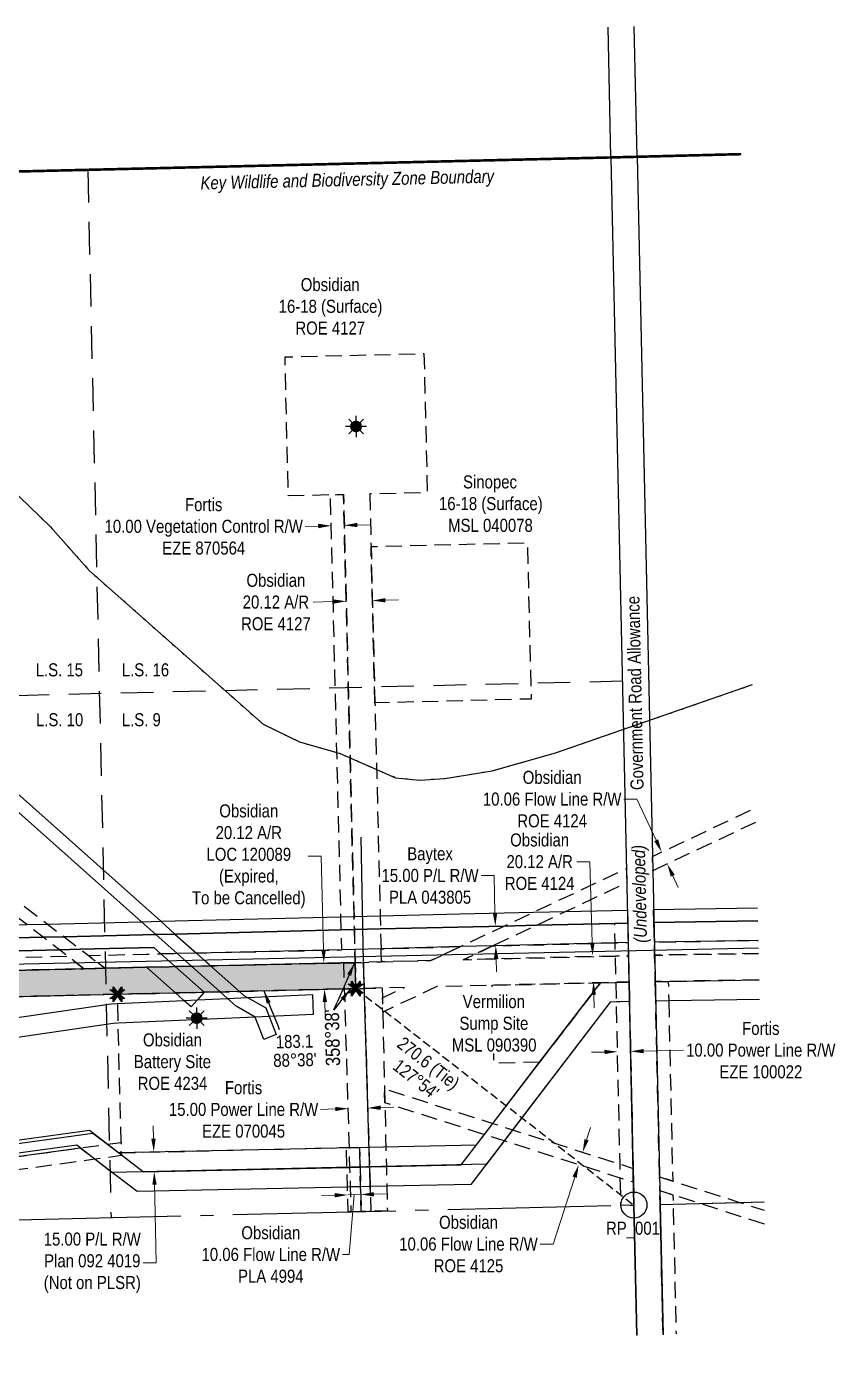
# Model space of a CAD drawing. Extents: x 612307 to 614271, y 5889246 to 5890819.
# Drawn here: x 613651 to 614271, y 5889258 to 5890280 of the extents above; entities that cross this region are included whole.
import ezdxf
from ezdxf.enums import TextEntityAlignment as Align

# ---------------------------------------------------------------- set-up
doc = ezdxf.new("R2010")
doc.units = 0
doc.header["$LTSCALE"] = 5
doc.header["$PDSIZE"] = 0.5
for name, pattern in [('DASHDOT2', [12.7, 6.35, -3.175, 0, -3.175]), ('foc-ACCESSROAD', [3.75, 2.5, -1.25]), ('foc-FLOWLINE', [3.75, 2.5, -1.25]), ('foc-LSD', [8, 5, -3]), ('foc-QUARTERLINE', [33, 25, -3, 2, -3]), ('foc-TIELINE', [1.875, 1.25, -0.625]), ('foc-WHEELTRACKS', [2, 0.4, -1.6])]:
    doc.linetypes.add(name, pattern=pattern)
doc.layers.get('Defpoints').update_dxf_attribs({"color": 9})
for name, color, linetype in [('35', 37, 'Continuous'), ('AS-POWER', 104, 'foc-POWER'), ('AS-WILDLIFE', 131, 'DASHDOT2'), ('C-AR', 13, 'foc-ACCESSROAD'), ('C-FLOWLINE', 13, 'foc-FLOWLINE'), ('C-RW', 13, 'Continuous'), ('C-WS', 13, 'foc-ACCESSROAD'), ('C-WS-S', 8, 'Continuous'), ('F-EZE', 190, 'foc-FLOWLINE'), ('F-RW', 190, 'Continuous'), ('F-WS', 190, 'foc-ACCESSROAD'), ('GRL', 7, 'Continuous'), ('L-AREAREQUIRED', 7, 'Continuous'), ('L-BD', 7, 'Continuous'), ('L-BD1', 253, 'Continuous'), ('L-MON', 1, 'Continuous'), ('L-ROAD-T', 7, 'Continuous'), ('L-SEC', 7, 'Continuous'), ('L-SECQ', 8, 'foc-QUARTERLINE'), ('L-SECTION-LSD', 7, 'foc-LSD'), ('L-TIE', 7, 'foc-TIELINE'), ('L-TIE-T', 7, 'Continuous'), ('oil_and_gas_wells_pt', 7, 'Continuous'), ('P-PROPOSED', 10, 'Continuous'), ('P-PROPOSED-H', 21, 'Continuous'), ('T-WATER-P3', 160, 'foc-WHEELTRACKS')]:
    doc.layers.add(name, color=color, linetype=linetype)
for name, color, linetype, lineweight in [('C-AR-T', 13, 'Continuous', 9), ('C-FLOWLINE-T', 13, 'Continuous', 9), ('C-RW-T', 13, 'Continuous', 9), ('C-WS-T', 13, 'Continuous', 9), ('F-EZE-T', 190, 'Continuous', 9), ('F-RW-T', 190, 'Continuous', 9), ('F-WS-T', 190, 'Continuous', 9), ('T-TEXT', 48, 'Continuous', 18)]:
    doc.layers.add(name, color=color, linetype=linetype, lineweight=lineweight)
doc.styles.add('100L', font='ARIALN.TTF', dxfattribs={"height": 11})
doc.styles.add('175L', font='ARIALN.TTF', dxfattribs={"height": 20})
doc.styles.add('80', font='ARIALN.TTF', dxfattribs={"height": 10})
doc.styles.add('80CG', font='ARIALN.TTF', dxfattribs={"height": 10})
doc.styles.add('80L', font='ARIALN.TTF', dxfattribs={"height": 10})
doc.styles.add('80LS', font='ARIALNI.TTF', dxfattribs={"height": 10})
doc.styles.add('foc-LtypeFont', font='ARIALN.TTF', dxfattribs={"height": 7.35})
doc.styles.get("Standard").update_dxf_attribs({"font": 'ARIALN.TTF'})
doc.linetypes.add('foc-POWER', pattern='A,6,-1,["P",foc-LtypeFont,S=0.2,R=0,X=-0.625,Y=-0.75],-1.24,4', length=12.24)
doc.linetypes.add('foc-POWER-NOLINE', pattern='A,0,-4,["P",foc-LtypeFont,S=0.2,R=0,X=-0.625,Y=-0.75],-8.24', length=12.24)
doc.linetypes.add('foc-TOPO-flowdirection-NOLINE', pattern='A,0,[">",foc-LtypeFont,S=0.3,R=0,X=0,Y=-0.945],-20,[">",foc-LtypeFont,S=0.3,R=0,X=0,Y=-0.945],0', length=20)
doc.dimstyles.new('Compass 5 000', dxfattribs={"dimscale": 5, "dimtxt": 9, "dimasz": 2, "dimexe": 0.2, "dimexo": 0.0625, "dimgap": 0.5, "dimtad": 0, "dimtih": 1, "dimtoh": 1, "dimzin": 0, "dimdsep": 46, "dimtxsty": '80CG', "dimcen": 0.1, "dimse1": 1, "dimse2": 1, "dimclrd": 256, "dimclrt": 256, "dimaunit": 1, "dimadec": 4, "dimazin": 0, "dimtfac": 0.06, "dimtofl": 0, "dimtmove": 0, "dimatfit": 1, "dimfxl": 0.2, "dimtolj": 1, "dimtzin": 0, "dimlwd": -1, "dimarcsym": 0})

# ---------------------------------------------------------------- blocks, each defined once
blk = doc.blocks.new('*D19')
at = {"layer": 'Defpoints', "color": 0, "transparency": 16777216}
for p in [(613896.2, 5889485.8), (613911.2, 5889486.2), (613897.3, 5889449.5)]:
    blk.add_point(p, dxfattribs=at)
at = {"layer": 'F-EZE-T', "transparency": 16777216}
for p, q in [((613887.3, 5889449.2), (613876.1, 5889448.8)), ((613922.3, 5889450.2), (613932.3, 5889450.5))]:
    blk.add_line(p, q, dxfattribs=at)
for points in [[(613887.3, 5889450.8), (613887.4, 5889447.5), (613897.3, 5889449.5)], [(613922.2, 5889451.9), (613922.3, 5889448.5), (613912.3, 5889449.9)]]:
    blk.add_solid(points, dxfattribs=at)
at = {"layer": 'F-EZE-T', "transparency": 16777216, "insert": (613817, 5889448.8), "char_height": 10, "attachment_point": 5, "style": '80CG'}
blk.add_mtext('\\A1;Fortis\\P15.00 Power Line R/W\\PEZE 070045', dxfattribs=at)
blk = doc.blocks.new('*D25')
at = {"layer": 'C-AR-T', "transparency": 16777216}
for p, q in [((613885.7, 5889838.5), (613870.4, 5889838.1)), ((613925.8, 5889839.5), (613935.8, 5889839.8))]:
    blk.add_line(p, q, dxfattribs=at)
for points in [[(613885.7, 5889840.2), (613885.8, 5889836.8), (613895.7, 5889838.8)], [(613925.8, 5889841.2), (613925.9, 5889837.8), (613915.9, 5889839.3)]]:
    blk.add_solid(points, dxfattribs=at)
at = {"layer": 'Defpoints', "color": 0, "transparency": 16777216}
for p in [(613894.3, 5889897.4), (613914.4, 5889897.9), (613895.7, 5889838.8)]:
    blk.add_point(p, dxfattribs=at)
at = {"layer": 'C-AR-T', "transparency": 16777216, "insert": (613841.8, 5889838.1), "char_height": 10, "attachment_point": 5, "style": '80CG'}
blk.add_mtext('\\A1;Obsidian \\P20.12 A/R\\PROE 4127', dxfattribs=at)
blk = doc.blocks.new('*D27')
at = {"layer": 'C-AR-T', "transparency": 16777216}
for p, q in [((614080.2, 5889425.5), (614083.3, 5889435.1)), ((614071.1, 5889396.9), (614054.6, 5889345.5)), ((614054.6, 5889345.5), (614044.6, 5889345.5))]:
    blk.add_line(p, q, dxfattribs=at)
for points in [[(614078.6, 5889426.1), (614081.8, 5889425), (614077.2, 5889416)], [(614069.5, 5889397.4), (614072.7, 5889396.4), (614074.1, 5889406.4)]]:
    blk.add_solid(points, dxfattribs=at)
at = {"layer": 'Defpoints', "color": 0, "transparency": 16777216}
for p in [(613944.6, 5889458.4), (613941.5, 5889448.8), (614077.2, 5889416)]:
    blk.add_point(p, dxfattribs=at)
at = {"layer": 'C-AR-T', "transparency": 16777216, "insert": (613989.6, 5889345.5), "char_height": 10, "attachment_point": 5, "style": '80CG'}
blk.add_mtext('\\A1;Obsidian\\P10.06 Flow Line R/W\\PROE 4125', dxfattribs=at)
blk = doc.blocks.new('*D28')
at = {"layer": 'C-FLOWLINE-T', "transparency": 16777216}
for p, q in [((614118.8, 5889686.9), (614108.8, 5889686.9)), ((614133.6, 5889655.4), (614118.8, 5889686.9)), ((614146.3, 5889628.2), (614150.6, 5889619.1))]:
    blk.add_line(p, q, dxfattribs=at)
for points in [[(614135.1, 5889656.1), (614132.1, 5889654.7), (614137.8, 5889646.3)], [(614147.9, 5889628.9), (614144.8, 5889627.5), (614142.1, 5889637.2)]]:
    blk.add_solid(points, dxfattribs=at)
at = {"layer": 'Defpoints', "color": 0, "transparency": 16777216}
for p in [(614137.8, 5889646.3), (614072.4, 5889615.6), (614076.7, 5889606.5)]:
    blk.add_point(p, dxfattribs=at)
at = {"layer": 'C-FLOWLINE-T', "transparency": 16777216, "insert": (614053.8, 5889686.9), "char_height": 10, "attachment_point": 5, "style": '80CG'}
blk.add_mtext('\\A1;Obsidian\\P10.06 Flow Line R/W\\PROE 4124', dxfattribs=at)
blk = doc.blocks.new('*D32')
at = {"layer": 'C-FLOWLINE-T', "transparency": 16777216}
for p, q in [((613886.9, 5889383), (613876.9, 5889382.8)), ((613906.9, 5889383.5), (613896.9, 5889383.2)), ((613901.9, 5889383.4), (613897.9, 5889337.5)), ((613916.9, 5889383.7), (613926.9, 5889384)), ((613897.9, 5889337.5), (613892.9, 5889337.5))]:
    blk.add_line(p, q, dxfattribs=at)
for points in [[(613916.9, 5889385.4), (613917, 5889382.1), (613906.9, 5889383.5)], [(613886.8, 5889384.7), (613886.9, 5889381.3), (613896.9, 5889383.2)]]:
    blk.add_solid(points, dxfattribs=at)
at = {"layer": 'Defpoints', "color": 0, "transparency": 16777216}
for p in [(613896.9, 5889383.2), (613896.9, 5889383.2), (613906.9, 5889383.4)]:
    blk.add_point(p, dxfattribs=at)
at = {"layer": 'C-FLOWLINE-T', "transparency": 16777216, "insert": (613837.9, 5889337.5), "char_height": 10, "attachment_point": 5, "style": '80CG'}
blk.add_mtext('\\A1;Obsidian\\P10.06 Flow Line R/W\\PPLA 4994', dxfattribs=at)
blk = doc.blocks.new('*D33')
at = {"layer": 'Defpoints', "color": 0, "transparency": 16777216}
for p in [(613825.3, 5889584.9), (614010.2, 5889589.5), (613825.7, 5889569.8)]:
    blk.add_point(p, dxfattribs=at)
at = {"layer": 'F-RW-T', "transparency": 16777216}
for p, q in [((614009.2, 5889628.3), (613999.2, 5889628.3)), ((614009.9, 5889599.5), (614009.2, 5889628.3)), ((614010.8, 5889564.3), (614011, 5889554.3))]:
    blk.add_line(p, q, dxfattribs=at)
for points in [[(614011.6, 5889599.5), (614008.3, 5889599.4), (614010.2, 5889589.5)], [(614012.5, 5889564.4), (614009.1, 5889564.3), (614010.5, 5889574.3)]]:
    blk.add_solid(points, dxfattribs=at)
at = {"layer": 'F-RW-T', "transparency": 16777216, "insert": (613960.1, 5889628.3), "char_height": 10, "attachment_point": 5, "style": '80CG'}
blk.add_mtext('\\A1;Baytex\\P15.00 P/L R/W\\PPLA 043805', dxfattribs=at)
blk = doc.blocks.new('*D34')
at = {"layer": 'Defpoints', "color": 0, "transparency": 16777216}
for p in [(614104, 5889493.1), (614104.8, 5889454.5), (614114.8, 5889454.7)]:
    blk.add_point(p, dxfattribs=at)
at = {"layer": 'F-EZE-T', "transparency": 16777216}
for p, q in [((614094, 5889492.9), (614084, 5889492.7)), ((614124, 5889493.6), (614154.7, 5889494.3))]:
    blk.add_line(p, q, dxfattribs=at)
for points in [[(614093.9, 5889494.6), (614094, 5889491.3), (614104, 5889493.1)], [(614123.9, 5889495.2), (614124, 5889491.9), (614114, 5889493.4)]]:
    blk.add_solid(points, dxfattribs=at)
at = {"layer": 'F-EZE-T', "transparency": 16777216, "insert": (614213.9, 5889494.3), "char_height": 10, "attachment_point": 5, "style": '80CG'}
blk.add_mtext('\\A1;Fortis\\P10.00 Power Line R/W\\PEZE 100022', dxfattribs=at)
blk = doc.blocks.new('*D35')
at = {"layer": 'Defpoints', "color": 0, "transparency": 16777216}
for p in [(613884.3, 5889896.7), (613888.4, 5889730.9), (613898.4, 5889731.2)]:
    blk.add_point(p, dxfattribs=at)
at = {"layer": 'F-EZE-T', "transparency": 16777216}
for p, q in [((613874.3, 5889896.5), (613864.3, 5889896.2)), ((613904.3, 5889897.2), (613914.3, 5889897.5))]:
    blk.add_line(p, q, dxfattribs=at)
for points in [[(613874.2, 5889898.2), (613874.3, 5889894.8), (613884.3, 5889896.7)], [(613904.2, 5889898.9), (613904.3, 5889895.6), (613894.3, 5889897)]]:
    blk.add_solid(points, dxfattribs=at)
at = {"layer": 'F-EZE-T', "transparency": 16777216, "insert": (613786.4, 5889896.2), "char_height": 10, "attachment_point": 5, "style": '80CG'}
blk.add_mtext('\\A1;Fortis\\P10.00 Vegetation Control R/W\\PEZE 870564', dxfattribs=at)
blk = doc.blocks.new('*D36')
at = {"layer": 'C-AR-T', "transparency": 16777216}
for p, q in [((613876.6, 5889643.1), (613866.6, 5889643.1)), ((613878.4, 5889571.4), (613876.6, 5889643.1)), ((613879.4, 5889531.3), (613879.6, 5889521.3))]:
    blk.add_line(p, q, dxfattribs=at)
for points in [[(613880.1, 5889571.4), (613876.7, 5889571.3), (613878.6, 5889561.4)], [(613881.1, 5889531.3), (613877.7, 5889531.2), (613879.1, 5889541.3)]]:
    blk.add_solid(points, dxfattribs=at)
at = {"layer": 'Defpoints', "color": 0, "transparency": 16777216}
for p in [(613369.8, 5889548.8), (613879.1, 5889541.3), (613370.3, 5889528.7)]:
    blk.add_point(p, dxfattribs=at)
at = {"layer": 'C-AR-T', "transparency": 16777216, "insert": (613821, 5889643.1), "char_height": 10, "attachment_point": 5, "style": '80CG'}
blk.add_mtext('\\A1;Obsidian\\P20.12 A/R\\PLOC 120089\\P(Expired, \\PTo be Cancelled)', dxfattribs=at)
blk = doc.blocks.new('*D53')
at = {"layer": 'Defpoints', "color": 0, "transparency": 16777216}
for p in [(613733.9, 5889416), (613734.3, 5889400.8), (613748.4, 5889401.1)]:
    blk.add_point(p, dxfattribs=at)
at = {"layer": 'F-RW-T', "transparency": 16777216}
for p, q in [((613747.8, 5889426.3), (613747.6, 5889436.3)), ((613748.6, 5889391.1), (613748.8, 5889381.1)), ((613750, 5889331.2), (613748.8, 5889381.1)), ((613740, 5889331.2), (613750, 5889331.2))]:
    blk.add_line(p, q, dxfattribs=at)
for points in [[(613749.5, 5889426.4), (613746.2, 5889426.3), (613748.1, 5889416.3)], [(613750.3, 5889391.2), (613747, 5889391.1), (613748.4, 5889401.1)]]:
    blk.add_solid(points, dxfattribs=at)
at = {"layer": 'F-RW-T', "transparency": 16777216, "insert": (613700.9, 5889331.2), "char_height": 10, "attachment_point": 5, "style": '80CG'}
blk.add_mtext('\\A1;15.00 P/L R/W\\PPlan 092 4019\\P(Not on PLSR)', dxfattribs=at)
blk = doc.blocks.new('GAS')
h = blk.add_hatch(color=255)
h.dxf.hatch_style = 1
edge = h.paths.add_edge_path()
edge.add_arc((0, 0), 0.9, 0, 360)
for p, q in [((-0.81, 0), (-1.62, 0)), ((-0.57, 0.57), (-1.14, 1.14)), ((0, 0.81), (0, 1.62)), ((0.57, 0.57), (1.14, 1.14)), ((1.62, 0), (0.81, 0)), ((-0.57, -0.57), (-1.14, -1.14)), ((0, -0.81), (0, -1.62)), ((1.14, -1.14), (0.57, -0.57))]:
    blk.add_line(p, q)
blk.add_circle((0, 0), 0.8)
blk = doc.blocks.new('TEMP')
h = blk.add_hatch(color=255)
h.dxf.hatch_style = 1
h.paths.add_polyline_path([(0, 0.25), (-0.67, 1.15), (-0.67, 0.67), (-1.15, 0.67), (-0.25, 0), (-1.15, -0.67), (-0.67, -0.67), (-0.67, -1.15), (0, -0.25), (0.67, -1.15), (0.67, -0.67), (1.15, -0.67), (0.25, 0), (1.15, 0.67), (0.67, 0.67), (0.67, 1.15)])
h.paths.add_polyline_path([(0.57, 0.85), (0.57, 0.57), (0.85, 0.57), (0.08, 0), (0.85, -0.57), (0.57, -0.57), (0.57, -0.85), (0, -0.08), (-0.57, -0.85), (-0.57, -0.57), (-0.85, -0.57), (-0.08, 0), (-0.85, 0.57), (-0.57, 0.57), (-0.57, 0.85), (0, 0.08)], flags=16)
h = blk.add_hatch(color=1)
h.dxf.hatch_style = 1
h.paths.add_polyline_path([(0, 0.08), (-0.57, 0.85), (-0.57, 0.57), (-0.85, 0.57), (-0.08, 0), (-0.85, -0.57), (-0.57, -0.57), (-0.57, -0.85), (0, -0.08), (0.57, -0.85), (0.57, -0.57), (0.85, -0.57), (0.08, 0), (0.85, 0.57), (0.57, 0.57), (0.57, 0.85)])
at = {"color": 1}
for p, q in [((-0.08, 0), (0.08, 0)), ((0, 0.08), (0, -0.08))]:
    blk.add_line(p, q, dxfattribs=at)
at = {"color": 255, "flags": 128}
blk.add_lwpolyline([(-0.25, 0), (-1.15, 0.67), (-0.67, 0.67), (-0.67, 1.15), (0, 0.25), (0.67, 1.15), (0.67, 0.67), (1.15, 0.67), (0.25, 0), (1.15, -0.67), (0.67, -0.67), (0.67, -1.15), (0, -0.25), (-0.67, -1.15), (-0.67, -0.67), (-1.15, -0.67)], close=True, dxfattribs=at)
at = {"color": 1, "flags": 128}
blk.add_lwpolyline([(-0.08, 0), (-0.85, 0.57), (-0.57, 0.57), (-0.57, 0.85), (0, 0.08), (0.57, 0.85), (0.57, 0.57), (0.85, 0.57), (0.08, 0), (0.85, -0.57), (0.57, -0.57), (0.57, -0.85), (0, -0.08), (-0.57, -0.85), (-0.57, -0.57), (-0.85, -0.57)], close=True, dxfattribs=at)
blk = doc.blocks.new('*D58')
at = {"layer": 'C-AR-T', "transparency": 16777216}
for p, q in [((614082.8, 5889638.9), (614072.8, 5889638.9)), ((614084.6, 5889576.8), (614082.8, 5889638.9)), ((614085.8, 5889536.8), (614086.1, 5889526.8))]:
    blk.add_line(p, q, dxfattribs=at)
for points in [[(614086.3, 5889576.8), (614082.9, 5889576.7), (614084.9, 5889566.8)], [(614087.4, 5889536.8), (614084.1, 5889536.7), (614085.5, 5889546.8)]]:
    blk.add_solid(points, dxfattribs=at)
at = {"layer": 'Defpoints', "color": 0, "transparency": 16777216}
for p in [(613931.4, 5889562.3), (614084.9, 5889566.8), (613932, 5889542.3)]:
    blk.add_point(p, dxfattribs=at)
at = {"layer": 'C-AR-T', "transparency": 16777216, "insert": (614044.2, 5889638.9), "char_height": 10, "attachment_point": 5, "style": '80CG'}
blk.add_mtext('\\A1;Obsidian\\P20.12 A/R\\PROE 4124', dxfattribs=at)

msp = doc.modelspace()

# ---------------------------------------------------------------- hatches: boundary and pattern name
at = {"layer": 'P-PROPOSED-H'}
h = msp.add_hatch(color=256, dxfattribs=at)
h.dxf.hatch_style = 1
h.paths.add_polyline_path([(613133.199, 5889351.901), (613130.86, 5889522.815), (613720.198, 5889537.226), (613903.128, 5889541.591), (613902.648, 5889561.694), (613719.707, 5889557.329), (613110.124, 5889542.423), (612517.335, 5889529.33), (612517.779, 5889509.226), (613110.755, 5889522.324), (613113.094, 5889351.406)])

# ---------------------------------------------------------------- linework, layer by layer
at = {"layer": '35', "color": 3}
msp.add_circle((614116.557, 5889375.486), 9.996, dxfattribs=at)
at = {"layer": 'AS-POWER', "flags": 128}
for points in [[(613914.301, 5889382.951), (613908.935, 5889561.587), (613907.312, 5889657.715)], [(613142.83, 5889553.132), (613140.196, 5889553.139), (613332.733, 5889552.648), (613424.881, 5889555.585), (614212.194, 5889572.928)]]:
    msp.add_lwpolyline(points, dxfattribs=at)
at = {"layer": 'AS-POWER', "linetype": 'foc-POWER-NOLINE', "flags": 128}
msp.add_lwpolyline([(614118.757, 5889275.963), (614116.557, 5889375.486), (614112.257, 5889570.727)], dxfattribs=at)
at = {"layer": 'AS-WILDLIFE', "const_width": 1.999, "flags": 128}
msp.add_lwpolyline([(612372.312, 5890138.383), (612473.002, 5890140.795), (613295.978, 5890160.284), (614098.851, 5890179.296), (614198.644, 5890181.827)], dxfattribs=at)
at = {"layer": 'C-AR', "flags": 128}
for points in [[(614209.939, 5889669.102), (614131.022, 5889632.03), (614130.779, 5889643.039), (614209.696, 5889680.11)], [(614212.599, 5889548.311), (614142.901, 5889547.114), (614132.895, 5889546.942), (614132.45, 5889567.158), (614212.154, 5889568.543)], [(614216.729, 5889360.83), (614166.972, 5889376.746), (614146.509, 5889383.282), (614136.429, 5889386.506), (614136.195, 5889397.148), (614146.276, 5889393.925), (614197.612, 5889377.512), (614216.495, 5889371.472)]]:
    msp.add_lwpolyline(points, dxfattribs=at)
for points in [[(614008.093, 5889574.283), (613985.625, 5889563.729), (614102.35, 5889566.566), (614112.343, 5889566.809), (614112.789, 5889546.594), (614102.795, 5889546.355), (614090.808, 5889546.069), (614007.843, 5889544.089), (613965.33, 5889543.075), (613923.761, 5889523.547), (613923.502, 5889534.546), (613940.389, 5889542.479), (613923.325, 5889542.073), (613909.531, 5889541.742), (613903.128, 5889541.589), (613902.634, 5889561.44), (613908.935, 5889561.587), (613922.786, 5889562.03), (613960.7, 5889563.141), (613983.426, 5889573.817), (614016.988, 5889589.584), (614039.364, 5889600.094), (614110.871, 5889633.685), (614111.113, 5889622.677), (614064.229, 5889600.653), (614041.835, 5889590.142), (614008.093, 5889574.283)], [(613110.296, 5889542.449), (613130.422, 5889542.888), (613309.605, 5889547.319), (613406.266, 5889549.71), (613425.013, 5889550.175), (613572.725, 5889553.838), (613694.54, 5889556.82), (613710.517, 5889557.211), (613742.605, 5889557.995), (613764.586, 5889558.467), (613776.971, 5889558.733), (613791.744, 5889559.052), (613893.943, 5889561.251), (613902.634, 5889561.44), (613903.128, 5889541.589), (613894.541, 5889541.375), (613813.839, 5889539.373), (613799.119, 5889539.007), (613786.763, 5889538.701), (613764.79, 5889538.214), (613720.198, 5889537.226), (613573.222, 5889533.674), (613425.513, 5889530.049), (613310.057, 5889527.193), (613140.717, 5889523.006), (613130.715, 5889522.758), (613131.854, 5889444.357), (613132.077, 5889429.059), (613133.197, 5889351.889), (613113.094, 5889351.406), (613112.001, 5889426.12), (613111.777, 5889441.385), (613110.591, 5889522.32), (612762.321, 5889514.691), (612655.669, 5889512.272), (612545.945, 5889509.848), (612530.705, 5889509.511), (612529.783, 5889509.49), (612517.779, 5889509.226), (612517.322, 5889529.352), (612529.326, 5889529.617), (612530.25, 5889529.637), (612545.49, 5889529.974), (612655.207, 5889532.398), (612761.86, 5889534.818), (613110.296, 5889542.449)], [(614115.938, 5889403.63), (614116.172, 5889392.986), (614106.101, 5889396.207), (614016.98, 5889424.714), (614001.801, 5889429.569), (613925.4, 5889454.008), (613925.149, 5889464.656), (614008.289, 5889438.061), (614023.468, 5889433.206), (614105.867, 5889406.851), (614115.938, 5889403.63)], [(613313.898, 5889356.235), (613301.151, 5889355.928), (613313.705, 5889364.85), (613317.944, 5889367.863), (613431.798, 5889383.524), (613691.511, 5889419.247), (613712.488, 5889422.133), (613723.025, 5889423.582), (613723.144, 5889415.274), (613723.242, 5889413.941), (613723.277, 5889413.456), (613702.807, 5889410.641), (613321.755, 5889358.228), (613319.121, 5889356.36), (613313.898, 5889356.235)]]:
    msp.add_lwpolyline(points, close=True, dxfattribs=at)
at = {"layer": 'C-FLOWLINE', "flags": 128}
msp.add_lwpolyline([(613899.68, 5889370.272), (613897.169, 5889370.211), (613896.719, 5889389.303), (613896.365, 5889404.308), (613896.01, 5889419.398), (613898.203, 5889419.451), (613906.073, 5889419.639), (613906.429, 5889404.526), (613906.783, 5889389.521), (613907.232, 5889370.453), (613899.68, 5889370.272)], close=True, dxfattribs=at)
at = {"layer": 'C-RW'}
msp.add_lwpolyline([(613572.359, 5889568.833), (613675.688, 5889571.357), (613691.665, 5889571.747), (613748.139, 5889573.127), (613753.622, 5889568.239), (613764.586, 5889558.467), (613786.763, 5889538.701), (613781.68, 5889532.966), (613776.822, 5889527.486), (613771.219, 5889532.481), (613764.79, 5889538.214), (613742.605, 5889557.995), (613710.517, 5889557.211), (613694.54, 5889556.82), (613572.725, 5889553.838)], dxfattribs=at)
at = {"layer": 'C-RW', "flags": 128}
msp.add_lwpolyline([(613311.321, 5889470.918), (613715.427, 5889529.89), (613720.375, 5889530.12), (613771.219, 5889532.481), (613781.68, 5889532.966), (613804.7, 5889534.036), (613820.061, 5889534.727), (613869.83, 5889536.941), (613870.499, 5889521.732), (613836.578, 5889520.204), (613825.99, 5889519.728), (613720.752, 5889514.985), (613716.944, 5889514.813), (613311.671, 5889455.34)], dxfattribs=at)
at = {"layer": 'C-WS', "flags": 128}
for points in [[(613913.817, 5889921.078), (613914.819, 5889880.733), (613917.8, 5889760.748), (613920.739, 5889642.306), (613921.845, 5889597.326), (613922.092, 5889587.315), (613922.511, 5889572.032), (613922.786, 5889562.03), (613908.935, 5889561.587), (613902.634, 5889561.44), (613902.384, 5889571.475), (613902.003, 5889586.828), (613901.754, 5889596.832), (613893.703, 5889920.597), (613883.699, 5889920.359), (613851.336, 5889919.587), (613848.79, 5890026.237), (613955.44, 5890028.782), (613957.985, 5889922.132), (613913.817, 5889921.078)], [(613923.325, 5889542.073), (613923.502, 5889534.546), (613923.761, 5889523.547), (613925.149, 5889464.656), (613925.4, 5889454.008), (613926.555, 5889404.963), (613926.909, 5889389.958), (613927.357, 5889370.936), (613914.671, 5889370.631), (613907.232, 5889370.453), (613906.783, 5889389.521), (613906.429, 5889404.526), (613906.073, 5889419.639), (613898.203, 5889419.451), (613896.01, 5889419.398), (613723.144, 5889415.274), (613723.025, 5889423.582), (613720.752, 5889514.985), (613720.375, 5889530.12), (613720.198, 5889537.226), (613764.79, 5889538.214), (613786.763, 5889538.701), (613799.119, 5889539.007), (613813.839, 5889539.373), (613894.541, 5889541.375), (613903.128, 5889541.589), (613909.531, 5889541.742), (613923.325, 5889542.073)]]:
    msp.add_lwpolyline(points, close=True, dxfattribs=at)
at = {"layer": 'F-EZE', "flags": 128}
for points in [[(613902.385, 5889571.464), (613902.634, 5889561.44), (613893.943, 5889561.251), (613791.744, 5889559.052), (613780.773, 5889568.824), (613892.383, 5889571.226), (613892.001, 5889586.586), (613891.752, 5889596.586), (613883.699, 5889920.359), (613893.703, 5889920.597), (613901.754, 5889596.832), (613902.003, 5889586.828), (613902.385, 5889571.464)], [(614116.557, 5889375.486), (614106.563, 5889375.246), (614106.101, 5889396.207), (614105.867, 5889406.851), (614103.125, 5889531.35), (614102.795, 5889546.355), (614102.35, 5889566.566), (614102.129, 5889576.569), (614101.801, 5889591.49), (614111.795, 5889591.714), (614112.123, 5889576.812), (614112.343, 5889566.809), (614112.789, 5889546.594), (614113.119, 5889531.588), (614115.938, 5889403.63), (614116.172, 5889392.986), (614116.557, 5889375.486)], [(613922.786, 5889562.03), (613922.511, 5889572.032), (613983.426, 5889573.817), (613960.7, 5889563.141), (613922.786, 5889562.03)], [(614102.35, 5889566.566), (613985.625, 5889563.729), (614008.093, 5889574.283), (614102.129, 5889576.569), (614112.123, 5889576.812), (614112.343, 5889566.809), (614102.35, 5889566.566)], [(613765.998, 5889568.506), (613776.971, 5889558.733), (613764.586, 5889558.467), (613742.605, 5889557.995), (613710.517, 5889557.211), (613697.935, 5889566.912), (613710.273, 5889567.213), (613742.376, 5889567.998), (613753.622, 5889568.239), (613765.998, 5889568.506)], [(613907.232, 5889370.453), (613899.68, 5889370.272), (613899.107, 5889389.355), (613898.656, 5889404.358), (613898.203, 5889419.451), (613894.541, 5889541.375), (613893.943, 5889561.251), (613902.634, 5889561.44), (613908.935, 5889561.587), (613909.531, 5889541.742), (613913.648, 5889404.683), (613914.099, 5889389.68), (613914.671, 5889370.631), (613907.232, 5889370.453)], [(614143.232, 5889532.099), (614146.276, 5889393.925), (614136.195, 5889397.148), (614133.226, 5889531.937), (614132.895, 5889546.942), (614142.901, 5889547.114), (614143.232, 5889532.099)]]:
    msp.add_lwpolyline(points, close=True, dxfattribs=at)
for points in [[(614212.154, 5889568.543), (614132.45, 5889567.158), (614132.23, 5889577.162), (614211.933, 5889578.546)], [(614138.862, 5889276.375), (614136.661, 5889375.99), (614136.429, 5889386.506), (614146.51, 5889383.282), (614146.665, 5889376.24), (614148.867, 5889276.58)]]:
    msp.add_lwpolyline(points, dxfattribs=at)
at = {"layer": 'F-RW'}
for points in [[(613434.173, 5889585.363), (613650.643, 5889590.669), (613666.618, 5889591.061), (613738.675, 5889592.83), (613753.413, 5889593.189), (613891.752, 5889596.586), (613901.754, 5889596.832), (613921.845, 5889597.326), (613982.839, 5889598.824), (614039.364, 5889600.094), (614064.229, 5889600.653), (614111.575, 5889601.718), (614111.795, 5889591.714), (614101.801, 5889591.49), (614041.835, 5889590.142), (614016.988, 5889589.584), (613922.092, 5889587.315), (613902.003, 5889586.828), (613892.001, 5889586.586), (613764.35, 5889583.45), (613749.618, 5889583.089), (613679.2, 5889581.359), (613663.221, 5889580.968), (613434.411, 5889575.36)], [(614211.603, 5889593.551), (614131.899, 5889592.167), (614131.679, 5889602.17), (614211.383, 5889603.555)], [(613434.411, 5889575.36), (613663.221, 5889580.968), (613679.2, 5889581.359), (613749.618, 5889583.089), (613764.35, 5889583.45), (613892.001, 5889586.586), (613902.003, 5889586.828), (613922.092, 5889587.315), (614016.988, 5889589.584), (614041.835, 5889590.142), (614101.801, 5889591.49), (614111.795, 5889591.714), (614112.123, 5889576.812), (614102.129, 5889576.569), (614008.093, 5889574.283), (613983.426, 5889573.817), (613922.511, 5889572.032), (613902.384, 5889571.475), (613892.383, 5889571.226), (613780.773, 5889568.823), (613765.997, 5889568.506), (613753.622, 5889568.239), (613748.139, 5889573.127), (613691.665, 5889571.747), (613675.688, 5889571.357), (613572.359, 5889568.833)], [(614211.933, 5889578.546), (614132.23, 5889577.162), (614131.899, 5889592.167), (614211.603, 5889593.551)], [(613461.514, 5889397.711), (613701.259, 5889430.688), (613712.488, 5889422.133), (613721.171, 5889415.518), (613723.242, 5889413.941), (613740.324, 5889400.926), (613896.365, 5889404.308), (613898.656, 5889404.358), (613906.429, 5889404.526), (613913.648, 5889404.683), (613926.555, 5889404.963), (613983.953, 5889406.209), (614001.801, 5889429.569), (614008.289, 5889438.061), (614044.18, 5889485.038), (614090.808, 5889546.069), (614102.795, 5889546.355), (614112.789, 5889546.594), (614113.119, 5889531.588), (614103.125, 5889531.35), (614098.363, 5889531.236), (614023.468, 5889433.206), (614016.98, 5889424.714), (614016.98, 5889424.714), (613991.497, 5889391.36), (613926.909, 5889389.958), (613914.099, 5889389.68), (613906.783, 5889389.521), (613899.107, 5889389.355), (613896.719, 5889389.303), (613735.402, 5889385.807), (613712.076, 5889403.579), (613702.807, 5889410.641), (613691.511, 5889419.247), (613431.798, 5889383.524)], [(614212.932, 5889533.228), (614143.232, 5889532.099), (614133.226, 5889531.937), (614132.895, 5889546.942), (614142.901, 5889547.114), (614212.599, 5889548.311)]]:
    msp.add_lwpolyline(points, dxfattribs=at)
at = {"layer": 'F-RW', "flags": 128}
msp.add_lwpolyline([(614042.734, 5889458.423), (614003.301, 5889406.809), (613715.994, 5889400.401), (613688.918, 5889421.464), (613505.326, 5889396.333), (613333.169, 5889401.094), (613169.546, 5889352.767), (613114.199, 5889336.432), (613077.905, 5889335.737), (612990.241, 5889277.645), (612984.972, 5889292.176), (613072.907, 5889350.441), (613111.884, 5889351.38), (613331.177, 5889416.075), (613535.226, 5889410.547), (613698.661, 5889432.86), (613721.125, 5889415.747), (613995.737, 5889421.632), (614030.763, 5889467.476), (614090.808, 5889546.069), (614112.789, 5889546.594), (614113.119, 5889531.588), (614098.363, 5889531.236)], close=True, dxfattribs=at)
at = {"layer": 'F-WS', "flags": 128}
for points in [[(613917.8, 5889760.748), (613914.819, 5889880.733), (614034.731, 5889883.711), (614037.713, 5889763.758), (613917.8, 5889760.748)], [(614044.18, 5889485.038), (614009.2, 5889484.257), (614007.843, 5889544.089), (614090.808, 5889546.069), (614044.18, 5889485.038)]]:
    msp.add_lwpolyline(points, close=True, dxfattribs=at)
at = {"layer": 'GRL'}
msp.add_lwpolyline([(614138.863, 5889276.375), (614136.661, 5889375.99), (614146.665, 5889376.239), (614166.972, 5889376.746), (614197.612, 5889377.512), (614216.351, 5889377.981)], dxfattribs=at)
at = {"layer": 'L-SEC'}
for p, q in [((614098.851, 5890179.296), (614096.659, 5890279.178)), ((614118.956, 5890179.737), (614116.762, 5890279.668)), ((612493.105, 5890141.271), (614098.851, 5890179.296)), ((614098.851, 5890179.296), (614116.557, 5889375.486)), ((614118.954, 5890179.804), (614198.782, 5890181.82)), ((614118.956, 5890179.739), (614136.662, 5889375.929)), ((614116.557, 5889375.486), (614118.767, 5889275.484)), ((614136.662, 5889375.931), (614138.871, 5889275.979))]:
    msp.add_line(p, q, dxfattribs=at)
at = {"layer": 'L-SECQ'}
for p, q in [((613313.973, 5889356.237), (614116.557, 5889375.486)), ((614136.66, 5889375.99), (614216.488, 5889377.99))]:
    msp.add_line(p, q, dxfattribs=at)
at = {"layer": 'L-SECTION-LSD'}
for p, q in [((613697.415, 5890169.79), (613715.265, 5889365.862)), ((614107.704, 5889777.391), (613304.976, 5889758.26))]:
    msp.add_line(p, q, dxfattribs=at)
at = {"layer": 'L-TIE'}
msp.add_line((613903.128, 5889541.591), (614116.557, 5889375.486), dxfattribs=at)
at = {"layer": 'oil_and_gas_wells_pt'}
msp.add_point((613781.042, 5889518.867), dxfattribs=at)
at = {"layer": 'P-PROPOSED'}
msp.add_lwpolyline([(613133.199, 5889351.901), (613130.86, 5889522.815), (613720.198, 5889537.226), (613903.128, 5889541.591), (613902.648, 5889561.694), (613719.707, 5889557.329), (613110.124, 5889542.423), (612517.335, 5889529.33), (612517.779, 5889509.226), (613110.755, 5889522.324), (613113.094, 5889351.406)], close=True, dxfattribs=at)

# ---------------------------------------------------------------- block references
at = {"layer": 'C-WS-S', "color": 3, "xscale": 4.999999999999984, "yscale": 4.999999999999984, "zscale": 4.999999999999984}
for p in [(613903.341, 5889972.848), (613781.042, 5889518.867)]:
    msp.add_blockref('GAS', p, dxfattribs=at)
at = {"layer": 'L-MON', "color": 3, "xscale": 4.998094999999992, "yscale": 4.998094999999992, "zscale": 4.998094999999992}
for p in [(613720.198, 5889537.226), (613903.128, 5889541.591)]:
    msp.add_blockref('TEMP', p, dxfattribs=at)

# ---------------------------------------------------------------- texts
at = {"layer": '35', "color": 3, "style": '80'}
msp.add_attdef('RP_001', (614095.106, 5889352.713), 'RP', height=9.9962, dxfattribs=at)
at = {"layer": 'AS-WILDLIFE', "insert": (613783.488, 5890164.673), "char_height": 9.99619, "attachment_point": 1, "rotation": 1.348583, "style": '175L'}
msp.add_mtext_dynamic_manual_height_columns('\\pi0.32614;{\\fArial Narrow|b0|i1|c0|p34;Key Wildlife and Biodiversity Zone Boundary}', width=226.1325, gutter_width=99.962, heights=[0], dxfattribs=at)
at = {"layer": 'C-RW-T', "insert": (613732.309, 5889507.218), "char_height": 10, "width": 58.82442, "attachment_point": 1, "style": '80L'}
msp.add_mtext('\\pi7.49543;Obsidian\\P\\pi0.47292;Battery Site\\P\\pi3.38902;ROE 4234', dxfattribs=at)
at = {"layer": 'C-WS-T', "insert": (613843.28, 5890086.757), "char_height": 10, "attachment_point": 1, "style": '80L'}
msp.add_mtext_dynamic_manual_height_columns('\\pi17.5807;Obsidian \\P\\pi0.66392;16-18 (Surface)\\P\\pi13.46405;ROE 4127', width=78.99495, gutter_width=50, heights=[0], dxfattribs=at)
at = {"layer": 'F-WS-T', "insert": (613966.282, 5889935.365), "char_height": 10, "attachment_point": 1, "style": '80L'}
msp.add_mtext_dynamic_manual_height_columns('\\pi19.11207;Sinopec \\P\\pi0.66392;16-18 (Surface)\\P\\pi7.70007;MSL 040078', width=78.99495, gutter_width=50, heights=[0], dxfattribs=at)
at = {"layer": 'L-BD', "insert": (613880.051, 5889485.194), "char_height": 10.99581, "attachment_point": 1, "rotation": 91.301986, "style": '100L'}
msp.add_mtext_dynamic_manual_height_columns("\\pi-3.19651;358°38'", width=36.0676, gutter_width=54.979, heights=[0], dxfattribs=at)
at = {"layer": 'L-BD1'}
for s, p in [('183.1', (613856.056, 5889501.022)), ("88%%d38'", (613856.396, 5889486.782))]:
    msp.add_text(s, height=9.9962, rotation=1.366875, dxfattribs=at).set_placement(p, align=Align.MIDDLE_CENTER)
at = {"layer": 'L-ROAD-T', "style": '80L'}
msp.add_text('Government Road Allowance', height=9.99619, rotation=91.261892, dxfattribs=at).set_placement((614117.378, 5889768.334), align=Align.MIDDLE_CENTER)
at = {"layer": 'L-TIE-T', "style": '80L'}
for s, height, p in [('270.6 (Tie)', 9.99619, (613958.102, 5889483.374)), ("127°54'", 9.9962, (613949.353, 5889472.133))]:
    msp.add_text(s, height=height, rotation=322.107556, dxfattribs=at).set_placement(p, align=Align.MIDDLE)
at = {"layer": 'T-TEXT', "style": '80LS'}
msp.add_text('(Undeveloped)', height=9.99619, rotation=91.261892, dxfattribs=at).set_placement((614120.772, 5889614.242), align=Align.MIDDLE_CENTER)

# ---------------------------------------------------------------- dimensions: what is measured, and where the dimension line sits
at = {"layer": 'C-AR-T'}
for base, p1, p2, angle, text, picture, middle in [((613895.738, 5889838.763), (613914.392, 5889897.914), (613894.279, 5889897.414), 181.424557, 'Obsidian \\P20.12 A/R\\PROE 4127', '*D25', (613841.847, 5889838.132)), ((613879.147, 5889541.269), (613369.759, 5889548.807), (613370.257, 5889528.682), 271.416846, 'Obsidian\\P20.12 A/R\\PLOC 120089\\P(Expired, \\PTo be Cancelled)', '*D36', (613821.001, 5889643.109)), ((614077.183, 5889416.023), (613941.537, 5889448.846), (613944.604, 5889458.433), 72.261605, 'Obsidian\\P10.06 Flow Line R/W\\PROE 4125', '*D27', (613989.634, 5889345.53))]:
    dim = msp.add_linear_dim(base=base, p1=p1, p2=p2, angle=angle, text=text, dimstyle='Compass 5 000', dxfattribs=at)
    dim.commit()
    dim.dimension.update_dxf_attribs({"geometry": picture, "text_midpoint": middle, "dimtype": 161})
at = {"layer": 'C-FLOWLINE-T'}
dim = msp.add_linear_dim(base=(614137.817, 5889646.343), p1=(614076.722, 5889606.522), p2=(614072.442, 5889615.633), angle=115.161797, text='Obsidian\\P10.06 Flow Line R/W\\PROE 4124', dimstyle='Compass 5 000', dxfattribs=at)
dim.commit()
dim.dimension.update_dxf_attribs({"geometry": '*D28', "text_midpoint": (614053.768, 5889686.894), "dimtype": 161})
dim = msp.add_linear_dim(base=(613896.862, 5889383.244), p1=(613906.926, 5889383.429), p2=(613896.863, 5889383.192), angle=181.349598, text='Obsidian\\P10.06 Flow Line R/W\\PPLA 4994', dimstyle='Compass 5 000', override={"dimtmove": 1}, dxfattribs=at)
dim.commit()
dim.dimension.update_dxf_attribs({"geometry": '*D32', "text_midpoint": (613890.386, 5889337.514), "dimtype": 161})
at = {"layer": 'F-EZE-T'}
for base, p1, p2, angle, text, picture, middle in [((614103.967, 5889493.138), (614114.813, 5889454.67), (614104.819, 5889454.45), 181.261642, 'Fortis\\P10.00 Power Line R/W\\PEZE 100022', '*D34', (614213.861, 5889494.256)), ((613897.302, 5889449.456), (613911.199, 5889486.21), (613896.211, 5889485.76), 181.720693, 'Fortis\\P15.00 Power Line R/W\\PEZE 070045', '*D19', (613816.958, 5889448.819))]:
    dim = msp.add_linear_dim(base=base, p1=p1, p2=p2, angle=angle, text=text, dimstyle='Compass 5 000', dxfattribs=at)
    dim.commit()
    dim.dimension.update_dxf_attribs({"geometry": picture, "text_midpoint": middle, "dimtype": 161})
at = {"layer": 'F-RW-T'}
dim = msp.add_linear_dim(base=(614010.168, 5889589.489), p1=(613825.696, 5889569.79), p2=(613825.323, 5889584.948), angle=91.407257, text='Baytex\\P15.00 P/L R/W\\PPLA 043805', dimstyle='Compass 5 000', dxfattribs=at)
dim.commit()
dim.dimension.update_dxf_attribs({"geometry": '*D33', "text_midpoint": (613960.127, 5889628.348), "dimtype": 161})
dim = msp.add_linear_dim(base=(613748.399, 5889401.123), p1=(613733.915, 5889416.021), p2=(613734.254, 5889400.808), angle=271.277788, text='15.00 P/L R/W\\PPlan 092 4019\\P(Not on PLSR)', dimstyle='Compass 5 000', override={"dimtmove": 1}, dxfattribs=at)
dim.commit()
dim.dimension.update_dxf_attribs({"geometry": '*D53', "text_midpoint": (613748.735, 5889331.199), "dimtype": 161})

# ---------------------------------------------------------------- leaders
at = {"layer": 'L-AREAREQUIRED', "color": 5, "path_type": 1}
for points in [[(613902.032, 5889561.128), (613886.104, 5889524.972)], [(613898.907, 5889541.164), (613886.104, 5889524.972)]]:
    msp.add_leader(points, dimstyle='Compass 5 000', override={"dimgap": 0.5, "dimtad": 0}, dxfattribs=at)
at = {"layer": 'L-BD1', "path_type": 1}
msp.add_leader([(613832.552, 5889539.837), (613844.424, 5889510.254)], dimstyle='Compass 5 000', override={"dimgap": 0.5, "dimtad": 0}, dxfattribs=at)

# ---------------------------------------------------------------- next in the draw order: texts
at = {"layer": 'F-WS-T', "insert": (613976.35, 5889536.618), "char_height": 10, "attachment_point": 1, "style": '80L', "bg_fill": 3, "box_fill_scale": 1.15, "bg_fill_color": 256, "bg_fill_true_color": 256, "bg_fill_transparency": 0}
msp.add_mtext_dynamic_manual_height_columns('\\pi8.80853;Vermilion\\P\\pi6.3324;Sump Site\\P\\pi0.47633;MSL 090390', width=64.49973, gutter_width=50, heights=[0], dxfattribs=at)
at = {"layer": 'L-SECTION-LSD', "attachment_point": 1, "style": '100L', "bg_fill": 3, "box_fill_scale": 1.5, "bg_fill_color": 256, "bg_fill_transparency": 0}
for s, width, insert, char_height in [('\\pi1.8451;L.S. 15', 36.8454, (613655.652, 5889791.148), 9.99619), ('L.S. 16', 36.92736, (613723.585, 5889791.148), 9.9962), ('\\pi2.02831;L.S. 10', 36.93997, (613655.652, 5889752.878), 9.99619), ('L.S. 9', 30.51565, (613723.585, 5889752.878), 9.9962)]:
    msp.add_mtext_dynamic_manual_height_columns(s, width=width, gutter_width=54.979, heights=[0], dxfattribs=dict(at, insert=insert, char_height=char_height))

# ---------------------------------------------------------------- next in the draw order: linework, layer by layer
at = {"layer": 'C-RW'}
msp.add_lwpolyline([(613841.913, 5889506.218), (613832.517, 5889502.619), (613825.99, 5889519.728), (613811.327, 5889528.126), (613804.7, 5889534.036), (613799.119, 5889539.007), (613776.971, 5889558.733), (613765.997, 5889568.506), (613749.618, 5889583.089), (613738.675, 5889592.83), (613299.799, 5889983.649), (613107.017, 5890155.709), (613121.737, 5890156.057), (613299.49, 5889997.398), (613753.413, 5889593.189), (613764.35, 5889583.45), (613780.773, 5889568.823), (613791.744, 5889559.052), (613813.839, 5889539.373), (613817.238, 5889536.344), (613820.061, 5889534.727), (613834.106, 5889526.682), (613836.578, 5889520.204), (613841.913, 5889506.218)], close=True, dxfattribs=at)
at = {"layer": 'C-WS', "flags": 128}
for points in [[(613155.685, 5889894.066), (613302.721, 5889853.608), (613339.107, 5889843.596), (613666.618, 5889591.061), (613679.2, 5889581.359), (613691.665, 5889571.747), (613697.935, 5889566.912), (613710.517, 5889557.211), (613742.605, 5889557.995), (613764.586, 5889558.467), (613776.971, 5889558.733), (613791.744, 5889559.052), (613893.943, 5889561.251), (613902.634, 5889561.44), (613903.128, 5889541.589), (613894.541, 5889541.375), (613813.839, 5889539.373), (613799.119, 5889539.007), (613786.763, 5889538.701), (613764.79, 5889538.214), (613720.198, 5889537.226), (613573.222, 5889533.674), (613425.513, 5889530.049), (613310.057, 5889527.193), (613140.717, 5889523.006), (613130.715, 5889522.758), (613131.854, 5889444.357), (613132.077, 5889429.059), (613133.197, 5889351.889), (613113.094, 5889351.406), (613112.001, 5889426.12), (613111.777, 5889441.385), (613110.591, 5889522.32), (612762.321, 5889514.691), (612655.669, 5889512.272), (612545.945, 5889509.848), (612530.705, 5889509.511), (612529.783, 5889509.49), (612517.779, 5889509.226), (612517.322, 5889529.352), (612529.326, 5889529.617), (612530.25, 5889529.637), (612545.49, 5889529.974), (612655.207, 5889532.398), (612761.86, 5889534.818), (613110.296, 5889542.449), (613110.068, 5889552.453), (613109.724, 5889567.48), (613109.496, 5889577.483), (613105.399, 5889756.922), (613105.286, 5889761.855), (613102.659, 5889876.883), (613049.349, 5889875.659), (613046.878, 5889980.621), (613153.587, 5889983.133), (613155.685, 5889894.066)], [(613155.932, 5889883.558), (613156.099, 5889876.424), (613132.81, 5889876.623), (613122.8, 5889876.711), (613125.525, 5889757.381), (613129.622, 5889577.926), (613129.85, 5889567.923), (613130.193, 5889552.911), (613130.422, 5889542.888), (613309.604, 5889547.319), (613406.266, 5889549.71), (613425.013, 5889550.175), (613572.725, 5889553.838), (613694.54, 5889556.82), (613681.962, 5889566.518), (613675.688, 5889571.357), (613663.221, 5889580.968), (613650.643, 5889590.669), (613482.134, 5889720.593), (613478.064, 5889723.732), (613334.528, 5889834.415), (613302.957, 5889843.102), (613155.932, 5889883.558)]]:
    msp.add_lwpolyline(points, close=True, dxfattribs=at)
at = {"layer": 'F-EZE', "flags": 128}
msp.add_lwpolyline([(613139.852, 5889568.143), (613140.196, 5889553.139), (613309.38, 5889557.321), (613406.02, 5889559.711), (613424.768, 5889560.176), (613434.768, 5889560.423), (613681.962, 5889566.519), (613694.54, 5889556.82), (613572.725, 5889553.84), (613425.013, 5889550.175), (613406.266, 5889549.71), (613309.605, 5889547.319), (613130.422, 5889542.888), (613130.193, 5889552.911), (613129.851, 5889567.923), (613129.622, 5889577.926), (613125.525, 5889757.381), (613122.8, 5889876.711), (613132.81, 5889876.623), (613135.528, 5889757.609), (613139.625, 5889578.146), (613139.852, 5889568.143)], close=True, dxfattribs=at)
at = {"layer": 'T-WATER-P3', "flags": 128}
msp.add_lwpolyline([(613124.844, 5890255.927), (613135.166, 5890251.967), (613298.501, 5890216.247), (613326.948, 5890203.718), (613341.594, 5890197.075), (613374.763, 5890186.047), (613417.168, 5890165.378), (613454.642, 5890137.868), (613498.816, 5890099.787), (613512.011, 5890091.102), (613533.386, 5890072.049), (613562.136, 5890037.453), (613579.186, 5890010.677), (613588.734, 5890000.153), (613636.805, 5889926.891), (613668.76, 5889895.788), (613698.859, 5889862.105), (613831.969, 5889744.425), (613859.839, 5889730.939), (613891.077, 5889721.955), (613933.685, 5889703.37), (613952.285, 5889701.597), (613971.548, 5889702.861), (614007.646, 5889708.67), (614056.429, 5889722.461), (614207.611, 5889774.773)], dxfattribs=at)
at = {"layer": 'T-WATER-P3', "linetype": 'foc-TOPO-flowdirection-NOLINE', "flags": 128}
msp.add_lwpolyline([(613124.844, 5890255.927), (613135.166, 5890251.967), (613298.501, 5890216.247), (613326.948, 5890203.718), (613341.594, 5890197.075), (613374.763, 5890186.047), (613417.168, 5890165.378), (613454.642, 5890137.868), (613498.816, 5890099.787), (613512.011, 5890091.102), (613533.386, 5890072.049), (613562.136, 5890037.453), (613579.186, 5890010.677), (613588.734, 5890000.153), (613636.805, 5889926.891), (613668.76, 5889895.788), (613698.859, 5889862.105), (613831.969, 5889744.425), (613859.839, 5889730.939), (613891.077, 5889721.955), (613933.685, 5889703.37), (613952.285, 5889701.597), (613971.548, 5889702.861), (614007.646, 5889708.67), (614056.429, 5889722.461), (614207.611, 5889774.773)], dxfattribs=at)

# ---------------------------------------------------------------- next in the draw order: dimensions: what is measured, and where the dimension line sits
at = {"layer": 'C-AR-T', "color": 5}
dim = msp.add_linear_dim(base=(614084.887, 5889566.78), p1=(613931.962, 5889542.279), p2=(613931.376, 5889562.281), angle=91.67866, text='Obsidian\\P20.12 A/R\\PROE 4124', dimstyle='Compass 5 000', dxfattribs=at)
dim.commit()
dim.dimension.update_dxf_attribs({"geometry": '*D58', "text_midpoint": (614044.25, 5889638.91), "dimtype": 161})
at = {"layer": 'F-EZE-T'}
dim = msp.add_linear_dim(base=(613884.287, 5889896.733), p1=(613898.413, 5889731.168), p2=(613888.411, 5889730.92), angle=181.42466, text='Fortis\\P10.00 Vegetation Control R/W\\PEZE 870564', dimstyle='Compass 5 000', dxfattribs=at)
dim.commit()
dim.dimension.update_dxf_attribs({"geometry": '*D35', "text_midpoint": (613786.36, 5889896.236), "dimtype": 161})

doc.saveas('drawing.dxf')
